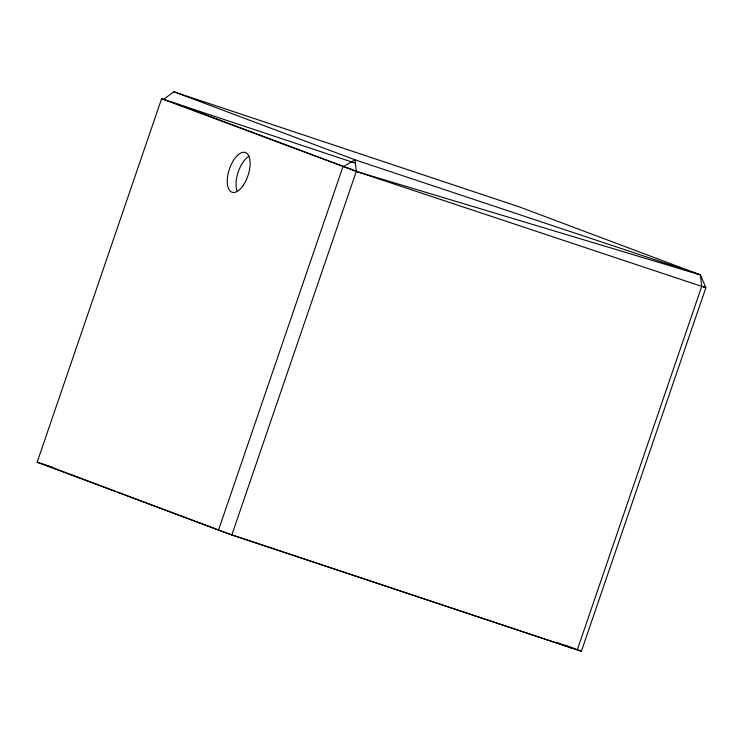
<?xml version="1.0" encoding="UTF-8"?>
<svg xmlns="http://www.w3.org/2000/svg" width="743" height="743" viewBox="0 0 743 743"><rect width="100%" height="100%" fill="white"/><g stroke="black" fill="none" stroke-linecap="round" stroke-linejoin="round"><path stroke-width="1.11" d="M163.711 99.33L173.825 91.751L519.218 206.851L700.426 274.891L705.85 287.745L581.397 651.249L231.816 535.016L37.15 462.239L161.612 98.726L355.219 163.126M218.423 530.363L342.913 166.766L355.024 159.838L700.426 274.891L701.661 286.538L577.227 650.051M231.816 535.016L356.296 171.419L355.024 159.838L173.825 91.751M37.15 462.239L46.828 465.267M161.612 98.726L356.296 171.419L700.426 274.891M357.197 171.512L170.416 101.568M356.296 171.419L705.85 287.745L701.503 286.111M52.53 467.366L47.032 465.536L115.406 491.272M565.117 645.128L581.397 651.249M556.331 642.212L572.621 648.323L227.209 533.279L117.57 492.089M236.989 190.737A20.962 9.845 -71.6 0 1 248.747 156.383M243.277 185.286A20.962 9.845 -71.6 0 0 245.487 152.538A20.962 9.845 -71.6 0 0 227.312 179.286A20.962 9.845 -71.6 0 0 243.277 185.286"/></g></svg>
